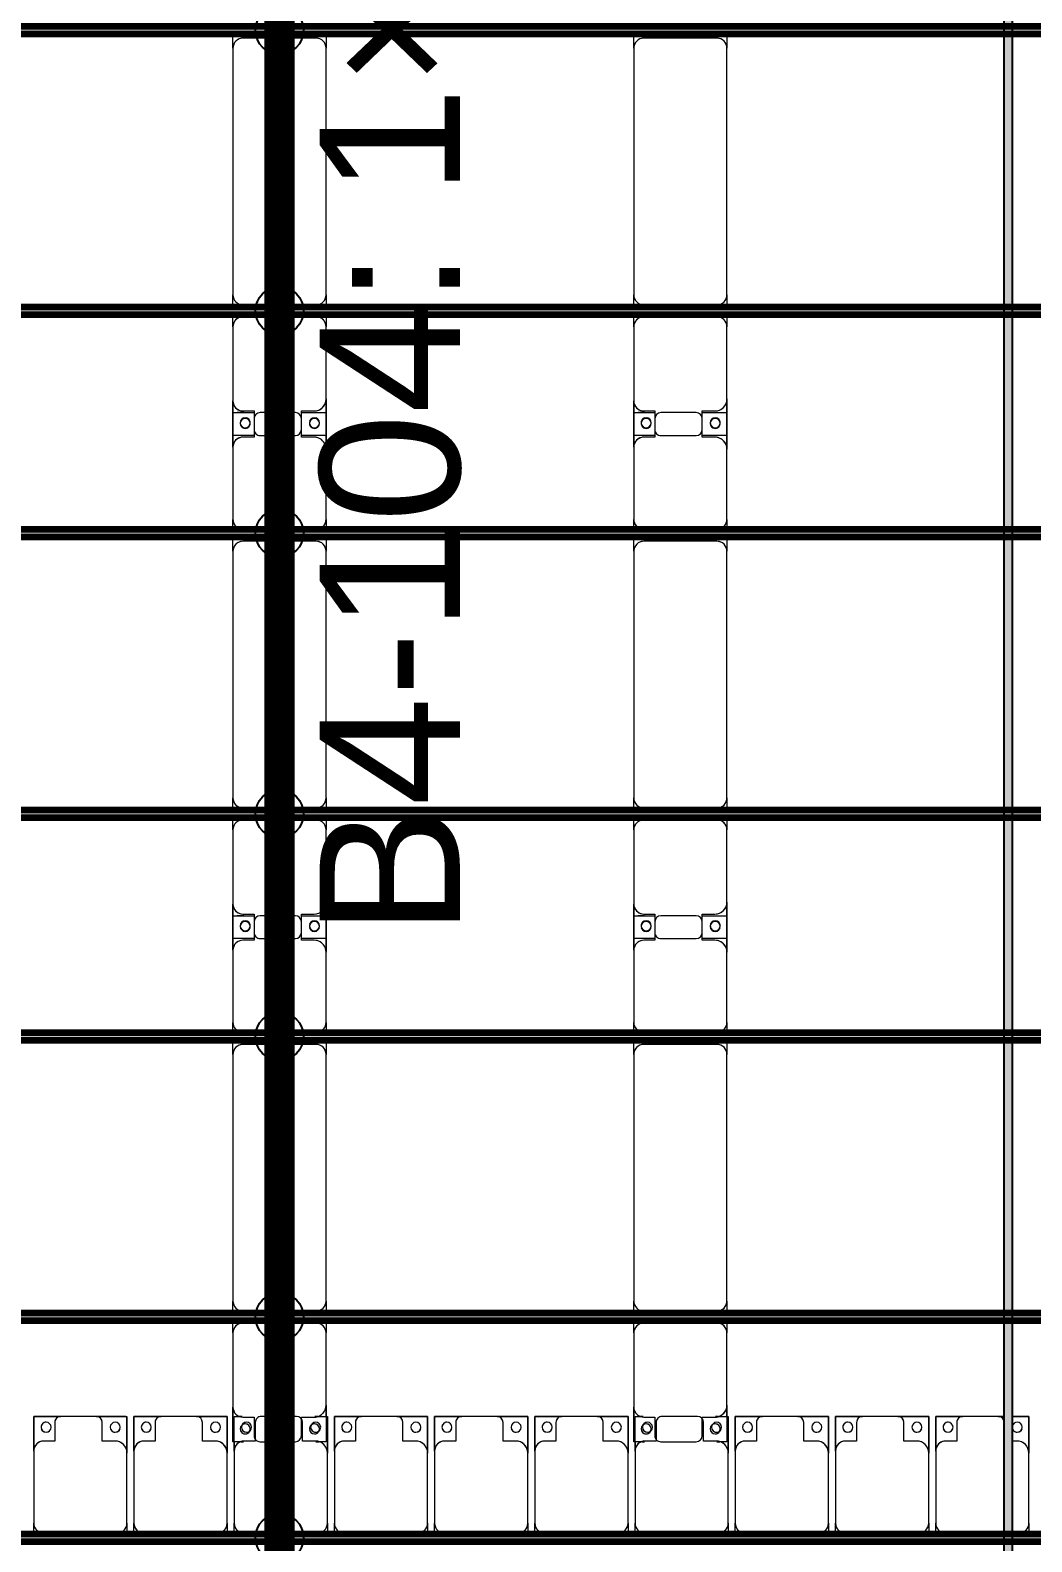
# Model space of a CAD drawing. Header units: millimetres. Extents: x -291190 to 146725, y 19759 to 185158.
# Drawn here: x 29577 to 34574, y 85792 to 93333 of the extents above; entities that cross this region are included whole.
import ezdxf

# ---------------------------------------------------------------- set-up
doc = ezdxf.new("R2010")
doc.units = ezdxf.units.MM
doc.layers.add('A-GENM', color=13, linetype='Continuous', lineweight=9)
doc.layers.add('S-BEAM', color=12, linetype='Continuous', lineweight=9)
doc.layers.add('GC-GHI CHU', color=2, linetype='Continuous')
doc.layers.add('GC-HOP 40x60 GIA CUONG', color=1, linetype='Continuous')
doc.styles.add('GC_VN', font='arial.ttf')

# ---------------------------------------------------------------- blocks, each defined once
blk = doc.blocks.new('Dai phao do pin - DẢI PHAO ĐỠ PIN-51784-KHUNG KẾT CẤU BÈ PIN 4')
at = {"layer": 'A-GENM', "color": 7}
for p, q in [((62059.9, 241.6), (62129.7, 241.6)), ((62059.9, 241.6), (62129.7, 241.6)), ((63360.3, 241.6), (62129.7, 241.6)), ((63360.3, 241.6), (63419.9, 241.6)), ((63360.3, 241.6), (63419.9, 241.6)), ((63459.9, 241.6), (63519.7, 241.6)), ((63459.9, 241.6), (63519.7, 241.6)), ((63879.7, 241.6), (63519.7, 241.6)), ((63879.7, 241.6), (64062.2, 241.6)), ((64062.2, 241.6), (63879.7, 241.6)), ((63947.8, 241.6), (64130.3, 241.6)), ((63947.8, 116.2), (63947.8, 241.6)), ((64130.3, 241.6), (63947.8, 241.6)), ((64062.2, 241.6), (64062.2, 116.2)), ((64480.3, 241.6), (64130.3, 241.6)), ((64480.3, 241.6), (64529.9, 241.6)), ((64480.3, 241.6), (64529.9, 241.6)), ((64569.9, 241.6), (64639.7, 241.6)), ((64569.9, 241.6), (64639.7, 241.6)), ((65870.3, 241.6), (64639.7, 241.6)), ((65870.3, 241.6), (65929.9, 241.6)), ((65870.3, 241.6), (65929.9, 241.6)), ((65969.9, 241.6), (66029.7, 241.6)), ((65969.9, 241.6), (66029.7, 241.6)), ((66389.7, 241.6), (66029.7, 241.6)), ((66389.7, 241.6), (66572.2, 241.6)), ((66572.2, 241.6), (66389.7, 241.6)), ((66457.8, 241.6), (66640.3, 241.6)), ((66457.8, 116.2), (66457.8, 241.6)), ((66640.3, 241.6), (66457.8, 241.6)), ((66572.2, 241.6), (66572.2, 116.2)), ((66990.3, 241.6), (66640.3, 241.6)), ((66990.3, 241.6), (67039.9, 241.6)), ((66990.3, 241.6), (67039.9, 241.6)), ((67079.9, 241.6), (67149.7, 241.6)), ((67079.9, 241.6), (67149.7, 241.6)), ((68380.3, 241.6), (67149.7, 241.6)), ((68380.3, 241.6), (68439.9, 241.6)), ((68380.3, 241.6), (68439.9, 241.6)), ((68479.9, 241.6), (68539.7, 241.6)), ((68479.9, 241.6), (68539.7, 241.6)), ((68899.7, 241.6), (68539.7, 241.6)), ((68899.7, 241.6), (69082.2, 241.6)), ((68956.8, 241.6), (68899.7, 241.6)), ((69082.2, 241.6), (69082.2, 191.1)), ((62079.7, 191.6), (62079.7, -173.4)), ((63410.3, -173.4), (63410.3, 191.6)), ((63469.7, 191.6), (63469.7, -173.4)), ((63939.7, 118.2), (63939.7, 181.6)), ((64070.3, 181.6), (64070.3, 118.2)), ((64589.7, 191.6), (64589.7, -173.4)), ((65920.3, -173.4), (65920.3, 191.6)), ((65979.7, 191.6), (65979.7, -173.4)), ((66449.7, 118.2), (66449.7, 181.6)), ((66580.3, 181.6), (66580.3, 118.2)), ((67099.7, 191.6), (67099.7, -173.4)), ((68430.3, -173.4), (68430.3, 191.6)), ((68489.7, 191.6), (68489.7, -173.4)), ((68959.7, 118.2), (68959.7, 181.6)), ((69082.2, 191.1), (69082.2, 206.3)), ((64032.2, 118.2), (63939.7, 118.2)), ((63947.8, 88.2), (63947.8, -88.2)), ((64070.3, 118.2), (63977.8, 118.2)), ((64062.2, -88.2), (64062.2, 88.2)), ((66542.2, 118.2), (66449.7, 118.2)), ((66457.8, 88.2), (66457.8, -88.2)), ((66580.3, 118.2), (66487.8, 118.2)), ((66572.2, -88.2), (66572.2, 88.2)), ((69052.2, 118.2), (68959.7, 118.2)), ((69082.2, -88.2), (69082.2, 88.2)), ((63939.7, -173.4), (63939.7, -118.2)), ((63939.7, -118.2), (64032.2, -118.2)), ((63947.8, -223.4), (63947.8, -116.2)), ((63977.8, -118.2), (64070.3, -118.2)), ((64062.2, -116.2), (64062.2, -223.4)), ((64070.3, -118.2), (64070.3, -173.4)), ((66449.7, -173.4), (66449.7, -118.2)), ((66449.7, -118.2), (66542.2, -118.2)), ((66457.8, -223.4), (66457.8, -116.2)), ((66487.8, -118.2), (66580.3, -118.2)), ((66572.2, -116.2), (66572.2, -223.4)), ((66580.3, -118.2), (66580.3, -173.4)), ((68959.7, -173.4), (68959.7, -118.2)), ((68959.7, -118.2), (69052.2, -118.2)), ((62129.7, -223.4), (62059.9, -223.4)), ((62129.7, -223.4), (62059.9, -223.4)), ((62129.7, -223.4), (63360.3, -223.4)), ((63419.9, -223.4), (63360.3, -223.4)), ((63419.9, -223.4), (63360.3, -223.4)), ((63519.7, -223.4), (63459.9, -223.4)), ((63519.7, -223.4), (63459.9, -223.4)), ((63519.7, -223.4), (63889.7, -223.4)), ((64062.2, -223.4), (63889.7, -223.4)), ((63889.7, -223.4), (64062.2, -223.4)), ((63947.8, -169.2), (63947.8, -202)), ((64120.3, -223.4), (63947.8, -223.4)), ((63947.8, -223.4), (64120.3, -223.4)), ((64120.3, -223.4), (64480.3, -223.4)), ((64529.9, -223.4), (64480.3, -223.4)), ((64529.9, -223.4), (64480.3, -223.4)), ((64639.7, -223.4), (64569.9, -223.4)), ((64639.7, -223.4), (64569.9, -223.4)), ((64639.7, -223.4), (65870.3, -223.4)), ((65929.9, -223.4), (65870.3, -223.4)), ((65929.9, -223.4), (65870.3, -223.4)), ((66029.7, -223.4), (65969.9, -223.4)), ((66029.7, -223.4), (65969.9, -223.4)), ((66029.7, -223.4), (66399.7, -223.4)), ((66572.2, -223.4), (66399.7, -223.4)), ((66399.7, -223.4), (66572.2, -223.4)), ((66457.8, -169.2), (66457.8, -202)), ((66630.3, -223.4), (66457.8, -223.4)), ((66457.8, -223.4), (66630.3, -223.4)), ((66630.3, -223.4), (66990.3, -223.4)), ((67039.9, -223.4), (66990.3, -223.4)), ((67039.9, -223.4), (66990.3, -223.4)), ((67149.7, -223.4), (67079.9, -223.4)), ((67149.7, -223.4), (67079.9, -223.4)), ((67149.7, -223.4), (68380.3, -223.4)), ((68439.9, -223.4), (68380.3, -223.4)), ((68439.9, -223.4), (68380.3, -223.4)), ((68539.7, -223.4), (68479.9, -223.4)), ((68539.7, -223.4), (68479.9, -223.4)), ((68539.7, -223.4), (68909.7, -223.4)), ((69082.2, -223.4), (68909.7, -223.4)), ((68909.7, -223.4), (69082.2, -223.4)), ((69082.2, -170.3), (69082.2, -223.4)), ((69082.2, -183.7), (69082.2, -170.3))]:
    blk.add_line(p, q, dxfattribs=at)
for centre, radius, start, end in [((62129.7, 191.6), 50, 90, 180), ((62129.7, 191.6), 50, 105, 120), ((63360.3, 191.6), 50, 360, 90), ((63360.3, 191.6), 50, 60, 90), ((63519.7, 191.6), 50, 90, 180), ((63519.7, 191.6), 50, 105, 180), ((63879.7, 181.6), 60, 360, 90), ((63879.7, 181.6), 60, 45, 60), ((63879.7, 181.6), 60, 360, 60), ((63879.7, 181.6), 60, 45, 60), ((64130.3, 181.6), 60, 90, 180), ((64130.3, 181.6), 60, 120, 180), ((64480.3, 191.6), 50, 15, 90), ((64480.3, 191.6), 50, 15, 75), ((64639.7, 191.6), 50, 90, 180), ((64639.7, 191.6), 50, 105, 120), ((65870.3, 191.6), 50, 360, 90), ((65870.3, 191.6), 50, 60, 90), ((66029.7, 191.6), 50, 90, 180), ((66029.7, 191.6), 50, 105, 180), ((66389.7, 181.6), 60, 360, 90), ((66389.7, 181.6), 60, 45, 60), ((66389.7, 181.6), 60, 360, 60), ((66389.7, 181.6), 60, 45, 60), ((66640.3, 181.6), 60, 90, 180), ((66640.3, 181.6), 60, 120, 180), ((66990.3, 191.6), 50, 15, 90), ((66990.3, 191.6), 50, 15, 75), ((67149.7, 191.6), 50, 90, 180), ((67149.7, 191.6), 50, 105, 120), ((68380.3, 191.6), 50, 360, 90), ((68380.3, 191.6), 50, 60, 90), ((68539.7, 191.6), 50, 90, 180), ((68539.7, 191.6), 50, 105, 180), ((68899.7, 181.6), 60, 360, 90), ((68899.7, 181.6), 60, 45, 60), ((68899.7, 181.6), 60, 360, 60), ((68899.7, 181.6), 60, 45, 60), ((62129.7, 191.6), 50, 150, 180), ((63360.3, 191.6), 50, 15, 30), ((63998.6, 183.2), 25, 0, 180), ((63998.6, 183.2), 25, 180, 360), ((63998.6, 183.2), 25, 360, 165), ((64001.4, 183.2), 25, 360, 180), ((64001.4, 183.2), 25, 90, 180), ((64001.4, 183.2), 25, 180, 0), ((64001.4, 183.2), 25, 180, 270), ((63998.6, 183.2), 25, 210, 255), ((63998.6, 183.2), 25, 270, 360), ((64001.4, 183.2), 25, 15, 75), ((64001.4, 183.2), 25, 285, 330), ((64639.7, 191.6), 50, 150, 180), ((65870.3, 191.6), 50, 15, 30), ((66508.6, 183.2), 25, 0, 180), ((66508.6, 183.2), 25, 180, 0), ((66508.6, 183.2), 25, 360, 165), ((66511.4, 183.2), 25, 0, 180), ((66511.4, 183.2), 25, 90, 180), ((66511.4, 183.2), 25, 180, 0), ((66511.4, 183.2), 25, 180, 270), ((66508.6, 183.2), 25, 210, 255), ((66508.6, 183.2), 25, 270, 360), ((66511.4, 183.2), 25, 15, 75), ((66511.4, 183.2), 25, 285, 330), ((67149.7, 191.6), 50, 150, 180), ((68380.3, 191.6), 50, 15, 30), ((69018.6, 183.2), 25, 0, 180), ((69018.6, 183.2), 25, 180, 0), ((69018.6, 183.2), 25, 180, 195), ((69018.6, 183.2), 25, 60, 165), ((69018.6, 183.2), 25, 210, 255), ((69018.6, 183.2), 25, 285, 315), ((69018.6, 183.2), 25, 360, 15), ((63977.8, 88.2), 30, 90, 180), ((64032.2, 88.2), 30, 360, 90), ((66487.8, 88.2), 30, 90, 180), ((66542.2, 88.2), 30, 360, 90), ((69052.2, 88.2), 30, 360, 90), ((63977.8, -88.2), 30, 180, 270), ((63998.6, -161.8), 25, 0, 180), ((63998.6, -161.8), 25, 105, 165), ((64001.4, -161.8), 25, 0, 180), ((64001.4, -161.8), 25, 105, 180), ((63998.6, -161.8), 25, 360, 75), ((64001.4, -161.8), 25, 15, 75), ((64032.2, -88.2), 30, 270, 360), ((66487.8, -88.2), 30, 180, 270), ((66508.6, -161.8), 25, 0, 180), ((66508.6, -161.8), 25, 105, 165), ((66511.4, -161.8), 25, 0, 180), ((66511.4, -161.8), 25, 105, 180), ((66508.6, -161.8), 25, 360, 75), ((66511.4, -161.8), 25, 15, 75), ((66542.2, -88.2), 30, 270, 360), ((69018.6, -161.8), 25, 0, 180), ((69018.6, -161.8), 25, 105, 165), ((69018.6, -161.8), 25, 45, 90), ((69052.2, -88.2), 30, 270, 360), ((69052.2, -88.2), 30, 285, 300), ((62129.7, -173.4), 50, 180, 270), ((62129.7, -173.4), 50, 180, 210), ((62129.7, -173.4), 50, 240, 270), ((63360.3, -173.4), 50, 270, 360), ((63360.3, -173.4), 50, 285, 300), ((63360.3, -173.4), 50, 330, 360), ((63519.7, -173.4), 50, 180, 270), ((63519.7, -173.4), 50, 180, 255), ((63889.7, -173.4), 50, 270, 360), ((63889.7, -173.4), 50, 285, 360), ((63889.7, -173.4), 50, 315, 0), ((63889.7, -173.4), 50, 315, 0), ((63998.6, -161.8), 25, 180, 360), ((63998.6, -161.8), 25, 195, 360), ((64001.4, -161.8), 25, 180, 0), ((64001.4, -161.8), 25, 180, 270), ((64001.4, -161.8), 25, 285, 345), ((64120.3, -173.4), 50, 180, 270), ((64120.3, -173.4), 50, 180, 255), ((64120.3, -173.4), 50, 210, 225), ((64120.3, -173.4), 50, 210, 225), ((64480.3, -173.4), 50, 270, 345), ((64480.3, -173.4), 50, 285, 345), ((64639.7, -173.4), 50, 180, 270), ((64639.7, -173.4), 50, 180, 210), ((64639.7, -173.4), 50, 240, 270), ((65870.3, -173.4), 50, 270, 360), ((65870.3, -173.4), 50, 285, 300), ((65870.3, -173.4), 50, 330, 360), ((66029.7, -173.4), 50, 180, 270), ((66029.7, -173.4), 50, 180, 255), ((66399.7, -173.4), 50, 270, 360), ((66399.7, -173.4), 50, 285, 360), ((66399.7, -173.4), 50, 315, 0), ((66399.7, -173.4), 50, 315, 0), ((66508.6, -161.8), 25, 180, 0), ((66508.6, -161.8), 25, 195, 360), ((66511.4, -161.8), 25, 180, 360), ((66511.4, -161.8), 25, 180, 270), ((66511.4, -161.8), 25, 285, 345), ((66630.3, -173.4), 50, 180, 270), ((66630.3, -173.4), 50, 180, 255), ((66630.3, -173.4), 50, 210, 225), ((66630.3, -173.4), 50, 210, 225), ((66990.3, -173.4), 50, 270, 345), ((66990.3, -173.4), 50, 285, 345), ((67149.7, -173.4), 50, 180, 270), ((67149.7, -173.4), 50, 180, 210), ((67149.7, -173.4), 50, 240, 270), ((68380.3, -173.4), 50, 270, 360), ((68380.3, -173.4), 50, 285, 300), ((68380.3, -173.4), 50, 330, 360), ((68539.7, -173.4), 50, 180, 270), ((68539.7, -173.4), 50, 180, 255), ((68909.7, -173.4), 50, 270, 360), ((68909.7, -173.4), 50, 285, 360), ((68909.7, -173.4), 50, 315, 330), ((68909.7, -173.4), 50, 315, 330), ((69018.6, -161.8), 25, 180, 0), ((69018.6, -161.8), 25, 180, 240), ((69018.6, -161.8), 25, 300, 315), ((69018.6, -161.8), 25, 360, 15), ((69018.6, -161.8), 25, 345, 360)]:
    blk.add_arc(centre, radius, start, end, dxfattribs=at)
blk = doc.blocks.new('Dai phao do pin - DẢI PHAO ĐỠ PIN-V5-KHUNG KẾT CẤU BÈ PIN 4')
at = {"layer": 'A-GENM', "color": 7}
for p, q in [((62059.9, 241.6), (62129.7, 241.6)), ((62059.9, 241.6), (62129.7, 241.6)), ((63360.3, 241.6), (62129.7, 241.6)), ((63360.3, 241.6), (63419.9, 241.6)), ((63360.3, 241.6), (63419.9, 241.6)), ((63459.9, 241.6), (63519.7, 241.6)), ((63459.9, 241.6), (63519.7, 241.6)), ((63879.7, 241.6), (63519.7, 241.6)), ((63879.7, 241.6), (64062.2, 241.6)), ((64062.2, 241.6), (63879.7, 241.6)), ((63947.8, 241.6), (64130.3, 241.6)), ((63947.8, 116.2), (63947.8, 241.6)), ((64130.3, 241.6), (63947.8, 241.6)), ((64062.2, 241.6), (64062.2, 116.2)), ((64480.3, 241.6), (64130.3, 241.6)), ((64480.3, 241.6), (64529.9, 241.6)), ((64480.3, 241.6), (64529.9, 241.6)), ((64569.9, 241.6), (64639.7, 241.6)), ((64569.9, 241.6), (64639.7, 241.6)), ((65870.3, 241.6), (64639.7, 241.6)), ((65870.3, 241.6), (65929.9, 241.6)), ((65870.3, 241.6), (65929.9, 241.6)), ((65969.9, 241.6), (66029.7, 241.6)), ((65969.9, 241.6), (66029.7, 241.6)), ((66389.7, 241.6), (66029.7, 241.6)), ((66389.7, 241.6), (66572.2, 241.6)), ((66572.2, 241.6), (66389.7, 241.6)), ((66457.8, 241.6), (66640.3, 241.6)), ((66457.8, 116.2), (66457.8, 241.6)), ((66640.3, 241.6), (66457.8, 241.6)), ((66572.2, 241.6), (66572.2, 116.2)), ((66990.3, 241.6), (66640.3, 241.6)), ((66990.3, 241.6), (67039.9, 241.6)), ((66990.3, 241.6), (67039.9, 241.6)), ((67079.9, 241.6), (67149.7, 241.6)), ((67079.9, 241.6), (67149.7, 241.6)), ((68380.3, 241.6), (67149.7, 241.6)), ((68380.3, 241.6), (68439.9, 241.6)), ((68380.3, 241.6), (68439.9, 241.6)), ((68479.9, 241.6), (68539.7, 241.6)), ((68479.9, 241.6), (68539.7, 241.6)), ((68899.7, 241.6), (68539.7, 241.6)), ((68899.7, 241.6), (69082.2, 241.6)), ((68956.8, 241.6), (68899.7, 241.6)), ((69082.2, 241.6), (69082.2, 191.1)), ((62079.7, 191.6), (62079.7, -173.4)), ((63410.3, -173.4), (63410.3, 191.6)), ((63469.7, 191.6), (63469.7, -173.4)), ((63939.7, 118.2), (63939.7, 181.6)), ((64070.3, 181.6), (64070.3, 118.2)), ((64589.7, 191.6), (64589.7, -173.4)), ((65920.3, -173.4), (65920.3, 191.6)), ((65979.7, 191.6), (65979.7, -173.4)), ((66449.7, 118.2), (66449.7, 181.6)), ((66580.3, 181.6), (66580.3, 118.2)), ((67099.7, 191.6), (67099.7, -173.4)), ((68430.3, -173.4), (68430.3, 191.6)), ((68489.7, 191.6), (68489.7, -173.4)), ((68959.7, 118.2), (68959.7, 181.6)), ((69082.2, 191.1), (69082.2, 206.3)), ((64032.2, 118.2), (63939.7, 118.2)), ((63947.8, 88.2), (63947.8, -88.2)), ((64070.3, 118.2), (63977.8, 118.2)), ((64062.2, -88.2), (64062.2, 88.2)), ((66542.2, 118.2), (66449.7, 118.2)), ((66457.8, 88.2), (66457.8, -88.2)), ((66580.3, 118.2), (66487.8, 118.2)), ((66572.2, -88.2), (66572.2, 88.2)), ((69052.2, 118.2), (68959.7, 118.2)), ((69082.2, -88.2), (69082.2, 88.2)), ((63939.7, -173.4), (63939.7, -118.2)), ((63939.7, -118.2), (64032.2, -118.2)), ((63947.8, -223.4), (63947.8, -116.2)), ((63977.8, -118.2), (64070.3, -118.2)), ((64062.2, -116.2), (64062.2, -223.4)), ((64070.3, -118.2), (64070.3, -173.4)), ((66449.7, -173.4), (66449.7, -118.2)), ((66449.7, -118.2), (66542.2, -118.2)), ((66457.8, -223.4), (66457.8, -116.2)), ((66487.8, -118.2), (66580.3, -118.2)), ((66572.2, -116.2), (66572.2, -223.4)), ((66580.3, -118.2), (66580.3, -173.4)), ((68959.7, -173.4), (68959.7, -118.2)), ((68959.7, -118.2), (69052.2, -118.2)), ((62129.7, -223.4), (62059.9, -223.4)), ((62129.7, -223.4), (62059.9, -223.4)), ((62129.7, -223.4), (63360.3, -223.4)), ((63419.9, -223.4), (63360.3, -223.4)), ((63419.9, -223.4), (63360.3, -223.4)), ((63519.7, -223.4), (63459.9, -223.4)), ((63519.7, -223.4), (63459.9, -223.4)), ((63519.7, -223.4), (63889.7, -223.4)), ((64062.2, -223.4), (63889.7, -223.4)), ((63889.7, -223.4), (64062.2, -223.4)), ((63947.8, -169.2), (63947.8, -202)), ((64120.3, -223.4), (63947.8, -223.4)), ((63947.8, -223.4), (64120.3, -223.4)), ((64120.3, -223.4), (64480.3, -223.4)), ((64529.9, -223.4), (64480.3, -223.4)), ((64529.9, -223.4), (64480.3, -223.4)), ((64639.7, -223.4), (64569.9, -223.4)), ((64639.7, -223.4), (64569.9, -223.4)), ((64639.7, -223.4), (65870.3, -223.4)), ((65929.9, -223.4), (65870.3, -223.4)), ((65929.9, -223.4), (65870.3, -223.4)), ((66029.7, -223.4), (65969.9, -223.4)), ((66029.7, -223.4), (65969.9, -223.4)), ((66029.7, -223.4), (66399.7, -223.4)), ((66572.2, -223.4), (66399.7, -223.4)), ((66399.7, -223.4), (66572.2, -223.4)), ((66457.8, -169.2), (66457.8, -202)), ((66630.3, -223.4), (66457.8, -223.4)), ((66457.8, -223.4), (66630.3, -223.4)), ((66630.3, -223.4), (66990.3, -223.4)), ((67039.9, -223.4), (66990.3, -223.4)), ((67039.9, -223.4), (66990.3, -223.4)), ((67149.7, -223.4), (67079.9, -223.4)), ((67149.7, -223.4), (67079.9, -223.4)), ((67149.7, -223.4), (68380.3, -223.4)), ((68439.9, -223.4), (68380.3, -223.4)), ((68439.9, -223.4), (68380.3, -223.4)), ((68539.7, -223.4), (68479.9, -223.4)), ((68539.7, -223.4), (68479.9, -223.4)), ((68539.7, -223.4), (68909.7, -223.4)), ((69082.2, -223.4), (68909.7, -223.4)), ((68909.7, -223.4), (69082.2, -223.4)), ((69082.2, -170.3), (69082.2, -223.4)), ((69082.2, -183.7), (69082.2, -170.3))]:
    blk.add_line(p, q, dxfattribs=at)
for centre, radius, start, end in [((62129.7, 191.6), 50, 90, 180), ((62129.7, 191.6), 50, 105, 120), ((63360.3, 191.6), 50, 360, 90), ((63360.3, 191.6), 50, 60, 90), ((63519.7, 191.6), 50, 90, 180), ((63519.7, 191.6), 50, 105, 180), ((63879.7, 181.6), 60, 360, 90), ((63879.7, 181.6), 60, 45, 60), ((63879.7, 181.6), 60, 360, 60), ((63879.7, 181.6), 60, 45, 60), ((64130.3, 181.6), 60, 90, 180), ((64130.3, 181.6), 60, 120, 180), ((64480.3, 191.6), 50, 15, 90), ((64480.3, 191.6), 50, 15, 75), ((64639.7, 191.6), 50, 90, 180), ((64639.7, 191.6), 50, 105, 120), ((65870.3, 191.6), 50, 360, 90), ((65870.3, 191.6), 50, 60, 90), ((66029.7, 191.6), 50, 90, 180), ((66029.7, 191.6), 50, 105, 180), ((66389.7, 181.6), 60, 360, 90), ((66389.7, 181.6), 60, 45, 60), ((66389.7, 181.6), 60, 360, 60), ((66389.7, 181.6), 60, 45, 60), ((66640.3, 181.6), 60, 90, 180), ((66640.3, 181.6), 60, 120, 180), ((66990.3, 191.6), 50, 15, 90), ((66990.3, 191.6), 50, 15, 75), ((67149.7, 191.6), 50, 90, 180), ((67149.7, 191.6), 50, 105, 120), ((68380.3, 191.6), 50, 360, 90), ((68380.3, 191.6), 50, 60, 90), ((68539.7, 191.6), 50, 90, 180), ((68539.7, 191.6), 50, 105, 180), ((68899.7, 181.6), 60, 360, 90), ((68899.7, 181.6), 60, 45, 60), ((68899.7, 181.6), 60, 360, 60), ((68899.7, 181.6), 60, 45, 60), ((62129.7, 191.6), 50, 150, 180), ((63360.3, 191.6), 50, 15, 30), ((63998.6, 183.2), 25, 0, 180), ((63998.6, 183.2), 25, 180, 360), ((63998.6, 183.2), 25, 360, 165), ((64001.4, 183.2), 25, 360, 180), ((64001.4, 183.2), 25, 90, 180), ((64001.4, 183.2), 25, 180, 0), ((64001.4, 183.2), 25, 180, 270), ((63998.6, 183.2), 25, 210, 255), ((63998.6, 183.2), 25, 270, 360), ((64001.4, 183.2), 25, 15, 75), ((64001.4, 183.2), 25, 285, 330), ((64639.7, 191.6), 50, 150, 180), ((65870.3, 191.6), 50, 15, 30), ((66508.6, 183.2), 25, 0, 180), ((66508.6, 183.2), 25, 180, 0), ((66508.6, 183.2), 25, 360, 165), ((66511.4, 183.2), 25, 0, 180), ((66511.4, 183.2), 25, 90, 180), ((66511.4, 183.2), 25, 180, 0), ((66511.4, 183.2), 25, 180, 270), ((66508.6, 183.2), 25, 210, 255), ((66508.6, 183.2), 25, 270, 360), ((66511.4, 183.2), 25, 15, 75), ((66511.4, 183.2), 25, 285, 330), ((67149.7, 191.6), 50, 150, 180), ((68380.3, 191.6), 50, 15, 30), ((69018.6, 183.2), 25, 0, 180), ((69018.6, 183.2), 25, 180, 0), ((69018.6, 183.2), 25, 180, 195), ((69018.6, 183.2), 25, 60, 165), ((69018.6, 183.2), 25, 210, 255), ((69018.6, 183.2), 25, 285, 315), ((69018.6, 183.2), 25, 360, 15), ((63977.8, 88.2), 30, 90, 180), ((64032.2, 88.2), 30, 360, 90), ((66487.8, 88.2), 30, 90, 180), ((66542.2, 88.2), 30, 360, 90), ((69052.2, 88.2), 30, 360, 90), ((63977.8, -88.2), 30, 180, 270), ((63998.6, -161.8), 25, 0, 180), ((63998.6, -161.8), 25, 105, 165), ((64001.4, -161.8), 25, 0, 180), ((64001.4, -161.8), 25, 105, 180), ((63998.6, -161.8), 25, 360, 75), ((64001.4, -161.8), 25, 15, 75), ((64032.2, -88.2), 30, 270, 360), ((66487.8, -88.2), 30, 180, 270), ((66508.6, -161.8), 25, 0, 180), ((66508.6, -161.8), 25, 105, 165), ((66511.4, -161.8), 25, 0, 180), ((66511.4, -161.8), 25, 105, 180), ((66508.6, -161.8), 25, 360, 75), ((66511.4, -161.8), 25, 15, 75), ((66542.2, -88.2), 30, 270, 360), ((69018.6, -161.8), 25, 0, 180), ((69018.6, -161.8), 25, 105, 165), ((69018.6, -161.8), 25, 45, 90), ((69052.2, -88.2), 30, 270, 360), ((69052.2, -88.2), 30, 285, 300), ((62129.7, -173.4), 50, 180, 270), ((62129.7, -173.4), 50, 180, 210), ((62129.7, -173.4), 50, 240, 270), ((63360.3, -173.4), 50, 270, 360), ((63360.3, -173.4), 50, 285, 300), ((63360.3, -173.4), 50, 330, 360), ((63519.7, -173.4), 50, 180, 270), ((63519.7, -173.4), 50, 180, 255), ((63889.7, -173.4), 50, 270, 360), ((63889.7, -173.4), 50, 285, 360), ((63889.7, -173.4), 50, 315, 0), ((63889.7, -173.4), 50, 315, 0), ((63998.6, -161.8), 25, 180, 360), ((63998.6, -161.8), 25, 195, 360), ((64001.4, -161.8), 25, 180, 0), ((64001.4, -161.8), 25, 180, 270), ((64001.4, -161.8), 25, 285, 345), ((64120.3, -173.4), 50, 180, 270), ((64120.3, -173.4), 50, 180, 255), ((64120.3, -173.4), 50, 210, 225), ((64120.3, -173.4), 50, 210, 225), ((64480.3, -173.4), 50, 270, 345), ((64480.3, -173.4), 50, 285, 345), ((64639.7, -173.4), 50, 180, 270), ((64639.7, -173.4), 50, 180, 210), ((64639.7, -173.4), 50, 240, 270), ((65870.3, -173.4), 50, 270, 360), ((65870.3, -173.4), 50, 285, 300), ((65870.3, -173.4), 50, 330, 360), ((66029.7, -173.4), 50, 180, 270), ((66029.7, -173.4), 50, 180, 255), ((66399.7, -173.4), 50, 270, 360), ((66399.7, -173.4), 50, 285, 360), ((66399.7, -173.4), 50, 315, 0), ((66399.7, -173.4), 50, 315, 0), ((66508.6, -161.8), 25, 180, 0), ((66508.6, -161.8), 25, 195, 360), ((66511.4, -161.8), 25, 180, 360), ((66511.4, -161.8), 25, 180, 270), ((66511.4, -161.8), 25, 285, 345), ((66630.3, -173.4), 50, 180, 270), ((66630.3, -173.4), 50, 180, 255), ((66630.3, -173.4), 50, 210, 225), ((66630.3, -173.4), 50, 210, 225), ((66990.3, -173.4), 50, 270, 345), ((66990.3, -173.4), 50, 285, 345), ((67149.7, -173.4), 50, 180, 270), ((67149.7, -173.4), 50, 180, 210), ((67149.7, -173.4), 50, 240, 270), ((68380.3, -173.4), 50, 270, 360), ((68380.3, -173.4), 50, 285, 300), ((68380.3, -173.4), 50, 330, 360), ((68539.7, -173.4), 50, 180, 270), ((68539.7, -173.4), 50, 180, 255), ((68909.7, -173.4), 50, 270, 360), ((68909.7, -173.4), 50, 285, 360), ((68909.7, -173.4), 50, 315, 330), ((68909.7, -173.4), 50, 315, 330), ((69018.6, -161.8), 25, 180, 0), ((69018.6, -161.8), 25, 180, 240), ((69018.6, -161.8), 25, 300, 315), ((69018.6, -161.8), 25, 360, 15), ((69018.6, -161.8), 25, 345, 360)]:
    blk.add_arc(centre, radius, start, end, dxfattribs=at)
blk = doc.blocks.new('Dầm C52 - Dầm C52-73881-KHUNG KẾT CẤU BÈ PIN 4')
at = {"layer": 'S-BEAM', "lineweight": 140}
blk.add_hatch(color=1, dxfattribs=at).paths.add_polyline_path([(-173700.3, 20), (-174539.9, 20), (-174539.9, -20), (174539.9, -20), (174539.9, 20), (-171883.4, 20)])
at = {"layer": 'S-BEAM', "color": 1, "lineweight": 140}
for p, q in [((-174539.9, 20), (174539.9, 20)), ((174539.9, -20), (-174539.9, -20))]:
    blk.add_line(p, q, dxfattribs=at)
blk = doc.blocks.new('Dầm C52 - Dầm C52-73882-KHUNG KẾT CẤU BÈ PIN 4')
at = {"layer": 'S-BEAM', "lineweight": 140}
blk.add_hatch(color=1, dxfattribs=at).paths.add_polyline_path([(-173700.3, 20), (-174539.9, 20), (-174539.9, -20), (174500.8, -20), (174500.8, 20), (-172791.8, 20)])
at = {"layer": 'S-BEAM', "color": 1, "lineweight": 140}
for p, q in [((-174539.9, 20), (174500.8, 20)), ((174500.8, -20), (-174539.9, -20))]:
    blk.add_line(p, q, dxfattribs=at)
blk = doc.blocks.new('Dầm C52 - Dầm C52-V25-KHUNG KẾT CẤU BÈ PIN 4')
at = {"layer": 'S-BEAM', "lineweight": 140}
blk.add_hatch(color=1, dxfattribs=at).paths.add_polyline_path([(-173700.3, 20), (-174539.9, 20), (-174539.9, -20), (174539.9, -20), (174539.9, 20), (-172791.8, 20)])
at = {"layer": 'S-BEAM', "color": 1, "lineweight": 140}
for p, q in [((-174539.9, 20), (174539.9, 20)), ((174539.9, -20), (-174539.9, -20))]:
    blk.add_line(p, q, dxfattribs=at)
blk = doc.blocks.new('Dải phao đi lại kèm đỡ invester - DẢI PHAO ĐI LẠI-65799-KHUNG KẾT CẤU BÈ PIN 4')
at = {"layer": 'A-GENM', "color": 7}
for p, q in [((30258.4, -779.7), (30258.4, -727.1)), ((30258.4, -779.7), (30258.4, -727.1)), ((30341.4, -729.7), (30308.4, -729.7)), ((30673.4, -729.7), (30381.4, -729.7)), ((30723.4, -727.1), (30723.4, -779.7)), ((30723.4, -727.1), (30723.4, -779.7)), ((30758.4, -779.7), (30758.4, -727.1)), ((30758.4, -779.7), (30758.4, -727.1)), ((31173.4, -729.7), (30808.4, -729.7)), ((31223.4, -727.1), (31223.4, -779.7)), ((31223.4, -727.1), (31223.4, -779.7)), ((31258.4, -779.7), (31258.4, -727.1)), ((31258.4, -779.7), (31258.4, -727.1)), ((31673.4, -729.7), (31308.4, -729.7)), ((31723.4, -727.1), (31723.4, -779.7)), ((31723.4, -727.1), (31723.4, -779.7)), ((31758.4, -779.7), (31758.4, -727.1)), ((31758.4, -779.7), (31758.4, -727.1)), ((32173.4, -729.7), (31808.4, -729.7)), ((32223.4, -727.1), (32223.4, -779.7)), ((32223.4, -727.1), (32223.4, -779.7)), ((32258.4, -779.7), (32258.4, -727.1)), ((32258.4, -779.7), (32258.4, -727.1)), ((32673.4, -729.7), (32308.4, -729.7)), ((32723.4, -727.1), (32723.4, -779.7)), ((32723.4, -727.1), (32723.4, -779.7)), ((32758.4, -779.7), (32758.4, -727.1)), ((32758.4, -779.7), (32758.4, -727.1)), ((33173.4, -729.7), (32808.4, -729.7)), ((33223.4, -727.1), (33223.4, -779.7)), ((33223.4, -727.1), (33223.4, -779.7)), ((33258.4, -779.7), (33258.4, -727.1)), ((33258.4, -779.7), (33258.4, -727.1)), ((33673.4, -729.7), (33308.4, -729.7)), ((33723.4, -727.1), (33723.4, -779.7)), ((33723.4, -727.1), (33723.4, -779.7)), ((33758.4, -779.7), (33758.4, -727.1)), ((33758.4, -779.7), (33758.4, -727.1)), ((34173.4, -729.7), (33808.4, -729.7)), ((34223.4, -727.1), (34223.4, -779.7)), ((34223.4, -727.1), (34223.4, -779.7)), ((34258.4, -779.7), (34258.4, -727.1)), ((34258.4, -779.7), (34258.4, -727.1)), ((34673.4, -729.7), (34308.4, -729.7)), ((34723.4, -727.1), (34723.4, -779.7)), ((34723.4, -727.1), (34723.4, -779.7)), ((34758.4, -779.7), (34758.4, -727.1)), ((34758.4, -779.7), (34758.4, -727.1)), ((35173.4, -729.7), (34808.4, -729.7)), ((35223.4, -727.1), (35223.4, -779.7)), ((35223.4, -727.1), (35223.4, -779.7)), ((30258.4, -779.7), (30258.4, -1129.7)), ((30723.4, -1139.7), (30723.4, -779.7)), ((30758.4, -779.7), (30758.4, -1129.7)), ((31223.4, -1139.7), (31223.4, -779.7)), ((31258.4, -779.7), (31258.4, -1129.7)), ((31723.4, -1139.7), (31723.4, -779.7)), ((31758.4, -779.7), (31758.4, -1129.7)), ((32223.4, -1139.7), (32223.4, -779.7)), ((32258.4, -779.7), (32258.4, -1129.7)), ((32723.4, -1139.7), (32723.4, -779.7)), ((32758.4, -779.7), (32758.4, -1129.7)), ((33223.4, -1139.7), (33223.4, -779.7)), ((33258.4, -779.7), (33258.4, -1129.7)), ((33723.4, -1139.7), (33723.4, -779.7)), ((33758.4, -779.7), (33758.4, -1129.7)), ((34223.4, -1139.7), (34223.4, -779.7)), ((34258.4, -779.7), (34258.4, -1129.7)), ((34723.4, -1139.7), (34723.4, -779.7)), ((34758.4, -779.7), (34758.4, -1129.7)), ((35223.4, -1139.7), (35223.4, -779.7)), ((30258.4, -1312.2), (30258.4, -1129.7)), ((30258.4, -1129.7), (30258.4, -1312.2)), ((30758.4, -1312.2), (30758.4, -1129.7)), ((30758.4, -1129.7), (30758.4, -1312.2)), ((31258.4, -1312.2), (31258.4, -1129.7)), ((31258.4, -1129.7), (31258.4, -1312.2)), ((31758.4, -1312.2), (31758.4, -1129.7)), ((31758.4, -1129.7), (31758.4, -1312.2)), ((32258.4, -1312.2), (32258.4, -1129.7)), ((32258.4, -1129.7), (32258.4, -1312.2)), ((32758.4, -1312.2), (32758.4, -1129.7)), ((32758.4, -1129.7), (32758.4, -1312.2)), ((33258.4, -1312.2), (33258.4, -1129.7)), ((33258.4, -1129.7), (33258.4, -1312.2)), ((33758.4, -1312.2), (33758.4, -1129.7)), ((33758.4, -1129.7), (33758.4, -1312.2)), ((34258.4, -1312.2), (34258.4, -1129.7)), ((34258.4, -1129.7), (34258.4, -1312.2)), ((34758.4, -1312.2), (34758.4, -1129.7)), ((34758.4, -1129.7), (34758.4, -1312.2)), ((30318.4, -1189.7), (30341.4, -1189.7)), ((30381.8, -1189.7), (30381.8, -1282.2)), ((30618.2, -1282.2), (30618.2, -1189.7)), ((30618.2, -1189.7), (30673.4, -1189.7)), ((30723.4, -1139.7), (30723.4, -1312.2)), ((30723.4, -1312.2), (30723.4, -1139.7)), ((30818.4, -1189.7), (30881.8, -1189.7)), ((30881.8, -1189.7), (30881.8, -1282.2)), ((31118.2, -1282.2), (31118.2, -1189.7)), ((31118.2, -1189.7), (31173.4, -1189.7)), ((31223.4, -1139.7), (31223.4, -1312.2)), ((31223.4, -1312.2), (31223.4, -1139.7)), ((31318.4, -1189.7), (31381.8, -1189.7)), ((31381.8, -1189.7), (31381.8, -1282.2)), ((31618.2, -1282.2), (31618.2, -1189.7)), ((31618.2, -1189.7), (31673.4, -1189.7)), ((31723.4, -1139.7), (31723.4, -1312.2)), ((31723.4, -1312.2), (31723.4, -1139.7)), ((31818.4, -1189.7), (31881.8, -1189.7)), ((31881.8, -1189.7), (31881.8, -1282.2)), ((32118.2, -1282.2), (32118.2, -1189.7)), ((32118.2, -1189.7), (32173.4, -1189.7)), ((32223.4, -1139.7), (32223.4, -1312.2)), ((32223.4, -1187.3), (32223.4, -1139.7)), ((32318.4, -1189.7), (32381.8, -1189.7)), ((32381.8, -1189.7), (32381.8, -1282.2)), ((32618.2, -1282.2), (32618.2, -1189.7)), ((32618.2, -1189.7), (32673.4, -1189.7)), ((32723.4, -1139.7), (32723.4, -1312.2)), ((32723.4, -1312.2), (32723.4, -1139.7)), ((32818.4, -1189.7), (32881.8, -1189.7)), ((32881.8, -1189.7), (32881.8, -1282.2)), ((33118.2, -1282.2), (33118.2, -1189.7)), ((33118.2, -1189.7), (33173.4, -1189.7)), ((33223.4, -1139.7), (33223.4, -1312.2)), ((33223.4, -1312.2), (33223.4, -1139.7)), ((33318.4, -1189.7), (33381.8, -1189.7)), ((33381.8, -1189.7), (33381.8, -1282.2)), ((33618.2, -1282.2), (33618.2, -1189.7)), ((33618.2, -1189.7), (33673.4, -1189.7)), ((33723.4, -1139.7), (33723.4, -1312.2)), ((33723.4, -1312.2), (33723.4, -1139.7)), ((33818.4, -1189.7), (33881.8, -1189.7)), ((33881.8, -1189.7), (33881.8, -1282.2)), ((34118.2, -1282.2), (34118.2, -1189.7)), ((34118.2, -1189.7), (34173.4, -1189.7)), ((34223.4, -1139.7), (34223.4, -1312.2)), ((34223.4, -1187.3), (34223.4, -1139.7)), ((34318.4, -1189.7), (34381.8, -1189.7)), ((34381.8, -1189.7), (34381.8, -1282.2)), ((34618.2, -1282.2), (34618.2, -1189.7)), ((34618.2, -1189.7), (34673.4, -1189.7)), ((34723.4, -1139.7), (34723.4, -1312.2)), ((34723.4, -1312.2), (34723.4, -1139.7)), ((34818.4, -1189.7), (34881.8, -1189.7)), ((34881.8, -1189.7), (34881.8, -1282.2)), ((35118.2, -1282.2), (35118.2, -1189.7)), ((35118.2, -1189.7), (35173.4, -1189.7)), ((35223.4, -1139.7), (35223.4, -1312.2)), ((35223.4, -1312.2), (35223.4, -1139.7)), ((30341.4, -1312.2), (30258.4, -1312.2)), ((30258.4, -1312.2), (30341.4, -1312.2)), ((30411.8, -1312.2), (30381.4, -1312.2)), ((30381.4, -1312.2), (30411.8, -1312.2)), ((30411.8, -1312.2), (30588.2, -1312.2)), ((30723.4, -1312.2), (30588.2, -1312.2)), ((30588.2, -1312.2), (30723.4, -1312.2)), ((30911.8, -1312.2), (30758.4, -1312.2)), ((30758.4, -1312.2), (30911.8, -1312.2)), ((30911.8, -1312.2), (31088.2, -1312.2)), ((31223.4, -1312.2), (31088.2, -1312.2)), ((31088.2, -1312.2), (31223.4, -1312.2)), ((31411.8, -1312.2), (31258.4, -1312.2)), ((31258.4, -1312.2), (31411.8, -1312.2)), ((31411.8, -1312.2), (31588.2, -1312.2)), ((31723.4, -1312.2), (31588.2, -1312.2)), ((31588.2, -1312.2), (31723.4, -1312.2)), ((31821.5, -1312.2), (31758.4, -1312.2)), ((31806.3, -1312.2), (31821.5, -1312.2)), ((31911.8, -1312.2), (32088.2, -1312.2)), ((32223.4, -1312.2), (32183, -1312.2)), ((32183, -1312.2), (32211.7, -1312.2)), ((32411.8, -1312.2), (32258.4, -1312.2)), ((32258.4, -1312.2), (32411.8, -1312.2)), ((32411.8, -1312.2), (32588.2, -1312.2)), ((32723.4, -1312.2), (32588.2, -1312.2)), ((32588.2, -1312.2), (32723.4, -1312.2)), ((32911.8, -1312.2), (32758.4, -1312.2)), ((32758.4, -1312.2), (32911.8, -1312.2)), ((32911.8, -1312.2), (33088.2, -1312.2)), ((33223.4, -1312.2), (33088.2, -1312.2)), ((33088.2, -1312.2), (33223.4, -1312.2)), ((33411.8, -1312.2), (33258.4, -1312.2)), ((33258.4, -1312.2), (33411.8, -1312.2)), ((33411.8, -1312.2), (33588.2, -1312.2)), ((33723.4, -1312.2), (33588.2, -1312.2)), ((33588.2, -1312.2), (33723.4, -1312.2)), ((33821.5, -1312.2), (33758.4, -1312.2)), ((33806.3, -1312.2), (33821.5, -1312.2)), ((33911.8, -1312.2), (34088.2, -1312.2)), ((34223.4, -1312.2), (34183, -1312.2)), ((34183, -1312.2), (34211.7, -1312.2)), ((34411.8, -1312.2), (34258.4, -1312.2)), ((34258.4, -1312.2), (34411.8, -1312.2)), ((34411.8, -1312.2), (34588.2, -1312.2)), ((34723.4, -1312.2), (34588.2, -1312.2)), ((34588.2, -1312.2), (34723.4, -1312.2)), ((34911.8, -1312.2), (34758.4, -1312.2)), ((34763.4, -1312.2), (34911.8, -1312.2)), ((34911.8, -1312.2), (35088.2, -1312.2)), ((35223.4, -1312.2), (35088.2, -1312.2)), ((35088.2, -1312.2), (35223.4, -1312.2))]:
    blk.add_line(p, q, dxfattribs=at)
for centre, radius, start, end in [((30308.4, -779.7), 50, 90, 180), ((30308.4, -779.7), 50, 90, 165), ((30673.4, -779.7), 50, 360, 90), ((30673.4, -779.7), 50, 15, 90), ((30808.4, -779.7), 50, 90, 180), ((30808.4, -779.7), 50, 90, 165), ((31173.4, -779.7), 50, 360, 90), ((31173.4, -779.7), 50, 15, 90), ((31308.4, -779.7), 50, 90, 180), ((31308.4, -779.7), 50, 90, 165), ((31673.4, -779.7), 50, 360, 90), ((31673.4, -779.7), 50, 15, 90), ((31808.4, -779.7), 50, 90, 180), ((31808.4, -779.7), 50, 90, 165), ((32173.4, -779.7), 50, 360, 90), ((32173.4, -779.7), 50, 15, 90), ((32308.4, -779.7), 50, 90, 180), ((32308.4, -779.7), 50, 90, 165), ((32673.4, -779.7), 50, 360, 90), ((32673.4, -779.7), 50, 15, 90), ((32808.4, -779.7), 50, 90, 180), ((32808.4, -779.7), 50, 90, 165), ((33173.4, -779.7), 50, 360, 90), ((33173.4, -779.7), 50, 15, 90), ((33308.4, -779.7), 50, 90, 180), ((33308.4, -779.7), 50, 90, 165), ((33673.4, -779.7), 50, 360, 90), ((33673.4, -779.7), 50, 15, 90), ((33808.4, -779.7), 50, 90, 180), ((33808.4, -779.7), 50, 90, 165), ((34173.4, -779.7), 50, 360, 90), ((34173.4, -779.7), 50, 15, 90), ((34308.4, -779.7), 50, 90, 180), ((34308.4, -779.7), 50, 90, 165), ((34673.4, -779.7), 50, 360, 90), ((34673.4, -779.7), 50, 15, 90), ((34808.4, -779.7), 50, 90, 180), ((34808.4, -779.7), 50, 90, 155.12327), ((35173.4, -779.7), 50, 360, 90), ((35173.4, -779.7), 50, 15, 90), ((30318.4, -1129.7), 60, 180, 270), ((30818.4, -1129.7), 60, 180, 270), ((31318.4, -1129.7), 60, 180, 270), ((31818.4, -1129.7), 60, 180, 270), ((32318.4, -1129.7), 60, 180, 270), ((32818.4, -1129.7), 60, 180, 270), ((33318.4, -1129.7), 60, 180, 270), ((33818.4, -1129.7), 60, 180, 270), ((34318.4, -1129.7), 60, 180, 270), ((34818.4, -1129.7), 60, 180, 270), ((30318.4, -1129.7), 60, 210, 270), ((30673.4, -1139.7), 50, 270, 360), ((30673.4, -1139.7), 50, 270, 345), ((30673.4, -1139.7), 50, 300, 315), ((30673.4, -1139.7), 50, 300, 315), ((30818.4, -1129.7), 60, 210, 270), ((31173.4, -1139.7), 50, 270, 360), ((31173.4, -1139.7), 50, 270, 345), ((31173.4, -1139.7), 50, 300, 315), ((31173.4, -1139.7), 50, 300, 315), ((31318.4, -1129.7), 60, 210, 270), ((31673.4, -1139.7), 50, 270, 360), ((31673.4, -1139.7), 50, 270, 345), ((31673.4, -1139.7), 50, 300, 315), ((31673.4, -1139.7), 50, 300, 315), ((31818.4, -1129.7), 60, 210, 270), ((32173.4, -1139.7), 50, 270, 360), ((32173.4, -1139.7), 50, 270, 345), ((32173.4, -1139.7), 50, 300, 315), ((32173.4, -1139.7), 50, 300, 315), ((32318.4, -1129.7), 60, 210, 270), ((32673.4, -1139.7), 50, 270, 360), ((32673.4, -1139.7), 50, 270, 345), ((32673.4, -1139.7), 50, 300, 315), ((32673.4, -1139.7), 50, 300, 315), ((32818.4, -1129.7), 60, 210, 270), ((33173.4, -1139.7), 50, 270, 360), ((33173.4, -1139.7), 50, 270, 345), ((33173.4, -1139.7), 50, 300, 315), ((33173.4, -1139.7), 50, 300, 315), ((33318.4, -1129.7), 60, 210, 270), ((33673.4, -1139.7), 50, 270, 360), ((33673.4, -1139.7), 50, 270, 345), ((33673.4, -1139.7), 50, 300, 315), ((33673.4, -1139.7), 50, 300, 315), ((33818.4, -1129.7), 60, 210, 270), ((34173.4, -1139.7), 50, 270, 360), ((34173.4, -1139.7), 50, 270, 345), ((34173.4, -1139.7), 50, 300, 315), ((34173.4, -1139.7), 50, 300, 315), ((34318.4, -1129.7), 60, 210, 270), ((34673.4, -1139.7), 50, 270, 360), ((34673.4, -1139.7), 50, 270, 345), ((34673.4, -1139.7), 50, 300, 315), ((34673.4, -1139.7), 50, 300, 315), ((34818.4, -1129.7), 60, 210, 270), ((35173.4, -1139.7), 50, 270, 360), ((35173.4, -1139.7), 50, 270, 345), ((35173.4, -1139.7), 50, 300, 315), ((35173.4, -1139.7), 50, 300, 315), ((30316.8, -1258.6), 25, 90, 270), ((30316.8, -1258.6), 25, 180, 270), ((30316.8, -1258.6), 25, 90, 165), ((30316.8, -1258.6), 25, 15, 90), ((30316.8, -1258.6), 25, 75, 90), ((30316.8, -1258.6), 25, 270, 345), ((30316.8, -1258.6), 25, 270, 345), ((30316.8, -1258.6), 25, 15, 60), ((30661.8, -1258.6), 25, 90, 270), ((30661.8, -1258.6), 25, 180, 270), ((30661.8, -1258.6), 25, 90, 165), ((30661.8, -1258.6), 25, 270, 90), ((30661.8, -1258.6), 25, 15, 90), ((30661.8, -1258.6), 25, 270, 0), ((30816.8, -1258.6), 25, 90, 270), ((30816.8, -1258.6), 25, 180, 270), ((30816.8, -1258.6), 25, 90, 165), ((30816.8, -1258.6), 25, 270, 90), ((30816.8, -1258.6), 25, 75, 90), ((30816.8, -1258.6), 25, 270, 360), ((30816.8, -1258.6), 25, 15, 60), ((31161.8, -1258.6), 25, 90, 270), ((31161.8, -1258.6), 25, 180, 270), ((31161.8, -1258.6), 25, 90, 165), ((31161.8, -1258.6), 25, 270, 90), ((31161.8, -1258.6), 25, 15, 90), ((31161.8, -1258.6), 25, 270, 0), ((31316.8, -1258.6), 25, 90, 270), ((31316.8, -1258.6), 25, 180, 270), ((31316.8, -1258.6), 25, 90, 165), ((31316.8, -1258.6), 25, 270, 90), ((31316.8, -1258.6), 25, 75, 90), ((31316.8, -1258.6), 25, 270, 360), ((31316.8, -1258.6), 25, 15, 60), ((31661.8, -1258.6), 25, 90, 270), ((31661.8, -1258.6), 25, 180, 270), ((31661.8, -1258.6), 25, 90, 165), ((31661.8, -1258.6), 25, 270, 90), ((31661.8, -1258.6), 25, 15, 90), ((31661.8, -1258.6), 25, 270, 0), ((31816.8, -1258.6), 25, 90, 270), ((31816.8, -1258.6), 25, 90, 150), ((31816.8, -1258.6), 25, 225, 240), ((31816.8, -1258.6), 25, 270, 90), ((31816.8, -1258.6), 25, 75, 90), ((31816.8, -1258.6), 25, 285, 300), ((31816.8, -1258.6), 25, 15, 60), ((31816.8, -1258.6), 25, 330, 360), ((32161.8, -1258.6), 25, 90, 270), ((32161.8, -1258.6), 25, 90, 150), ((32161.8, -1258.6), 25, 210, 240), ((32161.8, -1258.6), 25, 270, 90), ((32161.8, -1258.6), 25, 15, 90), ((32161.8, -1258.6), 25, 285, 0), ((32316.8, -1258.6), 25, 90, 270), ((32316.8, -1258.6), 25, 180, 270), ((32316.8, -1258.6), 25, 90, 165), ((32316.8, -1258.6), 25, 270, 90), ((32316.8, -1258.6), 25, 75, 90), ((32316.8, -1258.6), 25, 270, 360), ((32316.8, -1258.6), 25, 15, 60), ((32661.8, -1258.6), 25, 90, 270), ((32661.8, -1258.6), 25, 180, 270), ((32661.8, -1258.6), 25, 90, 165), ((32661.8, -1258.6), 25, 270, 90), ((32661.8, -1258.6), 25, 15, 90), ((32661.8, -1258.6), 25, 270, 0), ((32816.8, -1258.6), 25, 90, 270), ((32816.8, -1258.6), 25, 180, 270), ((32816.8, -1258.6), 25, 90, 165), ((32816.8, -1258.6), 25, 270, 90), ((32816.8, -1258.6), 25, 75, 90), ((32816.8, -1258.6), 25, 270, 360), ((32816.8, -1258.6), 25, 15, 60), ((33161.8, -1258.6), 25, 90, 270), ((33161.8, -1258.6), 25, 180, 270), ((33161.8, -1258.6), 25, 90, 165), ((33161.8, -1258.6), 25, 270, 90), ((33161.8, -1258.6), 25, 15, 90), ((33161.8, -1258.6), 25, 270, 0), ((33316.8, -1258.6), 25, 90, 270), ((33316.8, -1258.6), 25, 180, 270), ((33316.8, -1258.6), 25, 90, 165), ((33316.8, -1258.6), 25, 270, 90), ((33316.8, -1258.6), 25, 75, 90), ((33316.8, -1258.6), 25, 270, 360), ((33316.8, -1258.6), 25, 15, 60), ((33661.8, -1258.6), 25, 90, 270), ((33661.8, -1258.6), 25, 180, 270), ((33661.8, -1258.6), 25, 90, 165), ((33661.8, -1258.6), 25, 270, 90), ((33661.8, -1258.6), 25, 15, 90), ((33661.8, -1258.6), 25, 270, 0), ((33816.8, -1258.6), 25, 90, 270), ((33816.8, -1258.6), 25, 90, 150), ((33816.8, -1258.6), 25, 225, 240), ((33816.8, -1258.6), 25, 270, 90), ((33816.8, -1258.6), 25, 75, 90), ((33816.8, -1258.6), 25, 285, 300), ((33816.8, -1258.6), 25, 15, 60), ((33816.8, -1258.6), 25, 330, 360), ((34161.8, -1258.6), 25, 90, 270), ((34161.8, -1258.6), 25, 90, 150), ((34161.8, -1258.6), 25, 210, 240), ((34161.8, -1258.6), 25, 270, 90), ((34161.8, -1258.6), 25, 15, 90), ((34161.8, -1258.6), 25, 285, 0), ((34316.8, -1258.6), 25, 90, 270), ((34316.8, -1258.6), 25, 180, 270), ((34316.8, -1258.6), 25, 90, 165), ((34316.8, -1258.6), 25, 270, 90), ((34316.8, -1258.6), 25, 75, 90), ((34316.8, -1258.6), 25, 270, 360), ((34316.8, -1258.6), 25, 15, 60), ((34661.8, -1258.6), 25, 90, 270), ((34661.8, -1258.6), 25, 180, 270), ((34661.8, -1258.6), 25, 90, 165), ((34661.8, -1258.6), 25, 270, 90), ((34661.8, -1258.6), 25, 15, 90), ((34661.8, -1258.6), 25, 270, 0), ((34816.8, -1258.6), 25, 90, 270), ((34816.8, -1258.6), 25, 180, 270), ((34816.8, -1258.6), 25, 90, 165), ((34816.8, -1258.6), 25, 270, 90), ((34816.8, -1258.6), 25, 75, 90), ((34816.8, -1258.6), 25, 270, 360), ((34816.8, -1258.6), 25, 15, 60), ((35161.8, -1258.6), 25, 90, 270), ((35161.8, -1258.6), 25, 180, 270), ((35161.8, -1258.6), 25, 90, 165), ((35161.8, -1258.6), 25, 270, 90), ((35161.8, -1258.6), 25, 15, 90), ((35161.8, -1258.6), 25, 270, 0), ((30411.8, -1282.2), 30, 180, 270), ((30411.8, -1282.2), 30, 195, 225), ((30411.8, -1282.2), 30, 195, 255), ((30411.8, -1282.2), 30, 195, 225), ((30411.8, -1282.2), 30, 240, 255), ((30411.8, -1282.2), 30, 240, 255), ((30588.2, -1282.2), 30, 270, 0), ((30588.2, -1282.2), 30, 285, 345), ((30588.2, -1282.2), 30, 285, 300), ((30588.2, -1282.2), 30, 285, 300), ((30588.2, -1282.2), 30, 330, 345), ((30588.2, -1282.2), 30, 330, 345), ((30911.8, -1282.2), 30, 180, 270), ((30911.8, -1282.2), 30, 195, 225), ((30911.8, -1282.2), 30, 195, 255), ((30911.8, -1282.2), 30, 195, 225), ((30911.8, -1282.2), 30, 240, 255), ((30911.8, -1282.2), 30, 240, 255), ((31088.2, -1282.2), 30, 270, 0), ((31088.2, -1282.2), 30, 285, 345), ((31088.2, -1282.2), 30, 285, 300), ((31088.2, -1282.2), 30, 285, 300), ((31088.2, -1282.2), 30, 330, 345), ((31088.2, -1282.2), 30, 330, 345), ((31411.8, -1282.2), 30, 180, 270), ((31411.8, -1282.2), 30, 195, 225), ((31411.8, -1282.2), 30, 195, 255), ((31411.8, -1282.2), 30, 195, 225), ((31411.8, -1282.2), 30, 240, 255), ((31411.8, -1282.2), 30, 240, 255), ((31588.2, -1282.2), 30, 270, 0), ((31588.2, -1282.2), 30, 285, 345), ((31588.2, -1282.2), 30, 285, 300), ((31588.2, -1282.2), 30, 285, 300), ((31588.2, -1282.2), 30, 330, 345), ((31588.2, -1282.2), 30, 330, 345), ((31911.8, -1282.2), 30, 180, 270), ((31911.8, -1282.2), 30, 195, 210), ((32088.2, -1282.2), 30, 270, 0), ((32411.8, -1282.2), 30, 180, 270), ((32411.8, -1282.2), 30, 195, 225), ((32411.8, -1282.2), 30, 195, 255), ((32411.8, -1282.2), 30, 195, 225), ((32411.8, -1282.2), 30, 240, 255), ((32411.8, -1282.2), 30, 240, 255), ((32588.2, -1282.2), 30, 270, 0), ((32588.2, -1282.2), 30, 285, 345), ((32588.2, -1282.2), 30, 285, 300), ((32588.2, -1282.2), 30, 285, 300), ((32588.2, -1282.2), 30, 330, 345), ((32588.2, -1282.2), 30, 330, 345), ((32911.8, -1282.2), 30, 180, 270), ((32911.8, -1282.2), 30, 195, 225), ((32911.8, -1282.2), 30, 195, 255), ((32911.8, -1282.2), 30, 195, 225), ((32911.8, -1282.2), 30, 240, 255), ((32911.8, -1282.2), 30, 240, 255), ((33088.2, -1282.2), 30, 270, 0), ((33088.2, -1282.2), 30, 285, 345), ((33088.2, -1282.2), 30, 285, 300), ((33088.2, -1282.2), 30, 285, 300), ((33088.2, -1282.2), 30, 330, 345), ((33088.2, -1282.2), 30, 330, 345), ((33411.8, -1282.2), 30, 180, 270), ((33411.8, -1282.2), 30, 195, 225), ((33411.8, -1282.2), 30, 195, 255), ((33411.8, -1282.2), 30, 195, 225), ((33411.8, -1282.2), 30, 240, 255), ((33411.8, -1282.2), 30, 240, 255), ((33588.2, -1282.2), 30, 270, 0), ((33588.2, -1282.2), 30, 285, 345), ((33588.2, -1282.2), 30, 285, 300), ((33588.2, -1282.2), 30, 285, 300), ((33588.2, -1282.2), 30, 330, 345), ((33588.2, -1282.2), 30, 330, 345), ((33911.8, -1282.2), 30, 180, 270), ((33911.8, -1282.2), 30, 195, 210), ((34088.2, -1282.2), 30, 270, 0), ((34411.8, -1282.2), 30, 180, 270), ((34411.8, -1282.2), 30, 195, 225), ((34411.8, -1282.2), 30, 195, 255), ((34411.8, -1282.2), 30, 195, 225), ((34411.8, -1282.2), 30, 240, 255), ((34411.8, -1282.2), 30, 240, 255), ((34588.2, -1282.2), 30, 270, 0), ((34588.2, -1282.2), 30, 285, 345), ((34588.2, -1282.2), 30, 285, 300), ((34588.2, -1282.2), 30, 285, 300), ((34588.2, -1282.2), 30, 330, 345), ((34588.2, -1282.2), 30, 330, 345), ((34911.8, -1282.2), 30, 180, 270), ((34911.8, -1282.2), 30, 195, 225), ((34911.8, -1282.2), 30, 195, 255), ((34911.8, -1282.2), 30, 195, 225), ((34911.8, -1282.2), 30, 240, 255), ((34911.8, -1282.2), 30, 240, 255), ((35088.2, -1282.2), 30, 270, 0), ((35088.2, -1282.2), 30, 285, 345), ((35088.2, -1282.2), 30, 285, 300), ((35088.2, -1282.2), 30, 285, 300), ((35088.2, -1282.2), 30, 330, 345), ((35088.2, -1282.2), 30, 330, 345)]:
    blk.add_arc(centre, radius, start, end, dxfattribs=at)
blk = doc.blocks.new('Dầm C52 - Dầm C52-V27-KHUNG KẾT CẤU BÈ PIN 4')
at = {"layer": 'S-BEAM', "lineweight": 140}
blk.add_hatch(color=1, dxfattribs=at).paths.add_polyline_path([(-173700.3, 20), (-174539.9, 20), (-174539.9, -20), (174539.9, -20), (174539.9, 20), (131423.3, 20), (131423.3, 1.3), (129823.3, 1.3), (129823.3, 20), (-172791.8, 20)])
at = {"layer": 'S-BEAM', "color": 1, "lineweight": 140}
for p, q in [((-174539.9, 20), (129823.3, 20)), ((174539.9, -20), (-174539.9, -20))]:
    blk.add_line(p, q, dxfattribs=at)
blk = doc.blocks.new('Dầm C52 - Hộp 40x60-62701-KHUNG KẾT CẤU BÈ PIN 4')
at = {"layer": 'S-BEAM', "lineweight": 25}
blk.add_hatch(color=4, dxfattribs=at).paths.add_polyline_path([(-47191.3, -20), (47191.3, -20), (47191.3, 20), (-47191.3, 20)])
at = {"layer": 'S-BEAM', "color": 4, "lineweight": 25}
for p, q in [((-47191.3, 20), (47191.3, 20)), ((47191.3, -20), (-47191.3, -20))]:
    blk.add_line(p, q, dxfattribs=at)

msp = doc.modelspace()

# ---------------------------------------------------------------- linework, layer by layer
at = {"layer": 'GC-HOP 40x60 GIA CUONG', "const_width": 150}
msp.add_lwpolyline([(30820.3, 84311.7), (30820.3, 99311.7)], dxfattribs=at)
at = {"layer": 'GC-HOP 40x60 GIA CUONG'}
for centre in [(30820.3, 93333.3), (30820.3, 91933.3), (30820.3, 90823.3), (30820.3, 89423.3), (30820.3, 88313.3), (30820.3, 86913.3), (30820.3, 85811.7)]:
    msp.add_circle(centre, 120, dxfattribs=at)

# ---------------------------------------------------------------- block references
at = {"layer": 'A-GENM', "color": 7}
for name, p, rotation in [('Dai phao do pin - DẢI PHAO ĐỠ PIN-V5-KHUNG KẾT CẤU BÈ PIN 4', (30811.3, 155373.2), 269.9999999999996), ('Dai phao do pin - DẢI PHAO ĐỠ PIN-51784-KHUNG KẾT CẤU BÈ PIN 4', (32811.3, 155373.2), 269.9999999999996), ('Dải phao đi lại kèm đỡ invester - DẢI PHAO ĐI LẠI-65799-KHUNG KẾT CẤU BÈ PIN 4', (64817.6, 85104.6), 180)]:
    msp.add_blockref(name, p, dxfattribs=dict(at, rotation=rotation))
at = {"layer": 'S-BEAM', "color": 4, "lineweight": 25, "rotation": 89.99999999999977}
msp.add_blockref('Dầm C52 - Hộp 40x60-62701-KHUNG KẾT CẤU BÈ PIN 4', (34456.2, 130983.7), dxfattribs=at)
at = {"layer": 'S-BEAM', "color": 1, "lineweight": 140, "rotation": 180}
for name, p in [('Dầm C52 - Dầm C52-73882-KHUNG KẾT CẤU BÈ PIN 4', (-109123.8, 93333.3)), ('Dầm C52 - Dầm C52-V25-KHUNG KẾT CẤU BÈ PIN 4', (-109123.8, 91933.3)), ('Dầm C52 - Dầm C52-73882-KHUNG KẾT CẤU BÈ PIN 4', (-109123.8, 90823.3)), ('Dầm C52 - Dầm C52-V25-KHUNG KẾT CẤU BÈ PIN 4', (-109123.8, 89423.3)), ('Dầm C52 - Dầm C52-73882-KHUNG KẾT CẤU BÈ PIN 4', (-109123.8, 88313.3)), ('Dầm C52 - Dầm C52-73881-KHUNG KẾT CẤU BÈ PIN 4', (-109123.8, 86913.3)), ('Dầm C52 - Dầm C52-V27-KHUNG KẾT CẤU BÈ PIN 4', (-109123.8, 85811.7))]:
    msp.add_blockref(name, p, dxfattribs=at)

# ---------------------------------------------------------------- texts
at = {"layer": 'GC-GHI CHU', "style": 'GC_VN'}
msp.add_text('B4-104: 1×15,0 m', height=700, rotation=90, dxfattribs=at).set_placement((31720.3, 88811.7))

doc.saveas('drawing.dxf')
